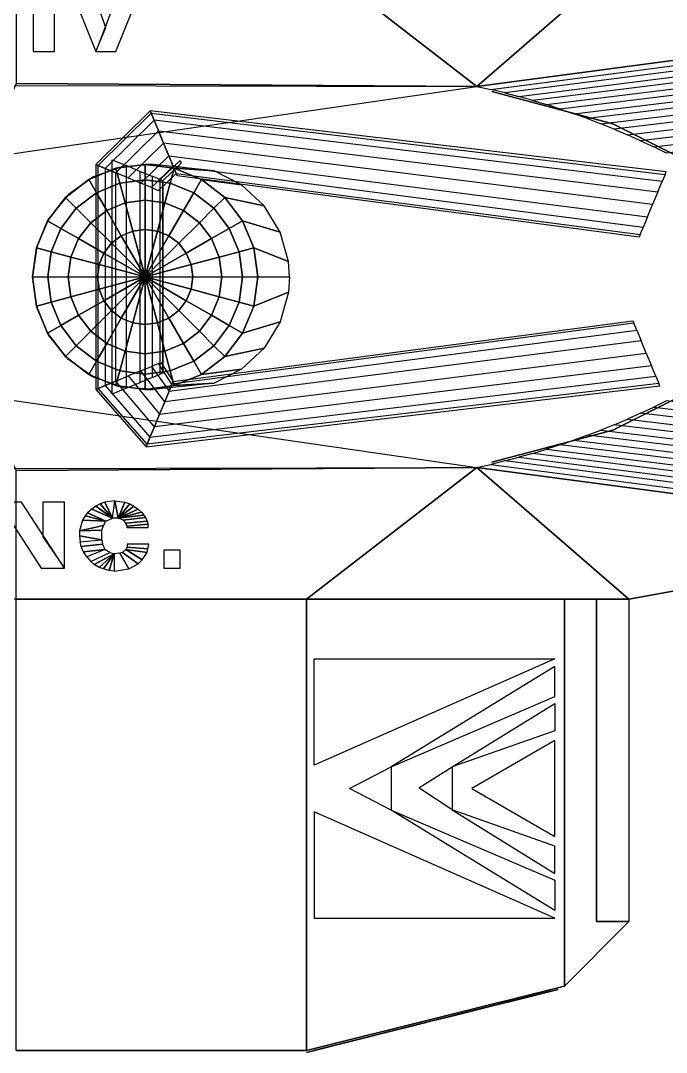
# Model space of a CAD drawing. Extents: x -11 to 118, y -54 to 30.
# Drawn here: x 37.32 to 47.33, y 1.97 to 17.98 of the extents above; entities that cross this region are included whole.
import ezdxf

# ---------------------------------------------------------------- set-up
doc = ezdxf.new("R2010")
doc.units = 0
doc.header["$MEASUREMENT"] = 0
for name, color, linetype in [('1', 1, 'CONTINUOUS'), ('5', 5, 'CONTINUOUS'), ('CAR1', 7, 'CONTINUOUS'), ('TIRES', 19, 'CONTINUOUS')]:
    doc.layers.add(name, color=color, linetype=linetype)

msp = doc.modelspace()

# ---------------------------------------------------------------- linework, layer by layer
at = {"layer": '1', "linetype": 'Continuous'}
for points in [[(38.641, 17.867, 7.706), (38.41, 18.517, 6.705), (38.077, 18.517, 6.705), (38.487, 17.496, 8.277)], [(38.795, 17.496, 8.277), (39.205, 18.517, 6.705), (38.872, 18.517, 6.705), (38.487, 17.496, 8.277)], [(37.846, 17.496, 8.277), (37.846, 18.227, 7.152), (37.513, 18.158, 7.259), (37.513, 17.496, 8.277)], [(38.523, 15.729, 6.416), (39.345, 16.54, 6.416), (39.329, 16.578, 6.625), (38.484, 15.745, 6.625)], [(39.329, 16.578, 6.625), (38.484, 15.745, 6.625), (38.523, 15.729, 6.834), (39.345, 16.54, 6.834)], [(39.39, 16.43, 6.238), (38.632, 15.683, 6.238), (38.523, 15.729, 6.416), (39.345, 16.54, 6.416)], [(38.523, 15.729, 6.834), (39.345, 16.54, 6.834), (39.39, 16.43, 7.012), (38.632, 15.683, 7.012)], [(39.345, 16.54, 6.416), (47.311, 15.591, 6.416), (47.327, 15.63, 6.625), (39.329, 16.578, 6.625)], [(47.327, 15.63, 6.625), (39.329, 16.578, 6.625), (39.345, 16.54, 6.834), (47.311, 15.591, 6.834)], [(47.266, 15.482, 6.238), (39.39, 16.43, 6.238), (39.345, 16.54, 6.416), (47.311, 15.591, 6.416)], [(39.345, 16.54, 6.834), (47.311, 15.591, 6.834), (47.266, 15.482, 7.012), (39.39, 16.43, 7.012)], [(38.796, 15.615, 6.12), (39.458, 16.267, 6.12), (39.39, 16.43, 6.238), (38.632, 15.683, 6.238)], [(39.39, 16.43, 7.012), (38.632, 15.683, 7.012), (38.796, 15.615, 7.13), (39.458, 16.267, 7.13)], [(39.458, 16.267, 6.12), (47.198, 15.318, 6.12), (47.266, 15.482, 6.238), (39.39, 16.43, 6.238)], [(47.266, 15.482, 7.012), (39.39, 16.43, 7.012), (39.458, 16.267, 7.13), (47.198, 15.318, 7.13)], [(39.538, 16.073, 6.078), (38.99, 15.535, 6.078), (38.796, 15.615, 6.12), (39.458, 16.267, 6.12)], [(38.796, 15.615, 7.13), (39.458, 16.267, 7.13), (39.538, 16.073, 7.172), (38.99, 15.535, 7.172)], [(47.118, 15.124, 6.078), (39.538, 16.073, 6.078), (39.458, 16.267, 6.12), (47.198, 15.318, 6.12)], [(39.458, 16.267, 7.13), (47.198, 15.318, 7.13), (47.118, 15.124, 7.172), (39.538, 16.073, 7.172)], [(39.183, 15.455, 6.12), (39.618, 15.88, 6.12), (39.538, 16.073, 6.078), (38.99, 15.535, 6.078)], [(39.538, 16.073, 7.172), (38.99, 15.535, 7.172), (39.183, 15.455, 7.13), (39.618, 15.88, 7.13)], [(39.618, 15.88, 6.12), (47.038, 14.931, 6.12), (47.118, 15.124, 6.078), (39.538, 16.073, 6.078)], [(47.118, 15.124, 7.172), (39.538, 16.073, 7.172), (39.618, 15.88, 7.13), (47.038, 14.931, 7.13)], [(39.686, 15.716, 6.238), (39.347, 15.387, 6.238), (39.183, 15.455, 6.12), (39.618, 15.88, 6.12)], [(39.183, 15.455, 7.13), (39.618, 15.88, 7.13), (39.686, 15.716, 7.012), (39.347, 15.387, 7.012)], [(46.97, 14.767, 6.238), (39.686, 15.716, 6.238), (39.618, 15.88, 6.12), (47.038, 14.931, 6.12)], [(39.618, 15.88, 7.13), (47.038, 14.931, 7.13), (46.97, 14.767, 7.012), (39.686, 15.716, 7.012)], [(38.798, 15.686, 8.449), (38.901, 15.71, 9.359), (38.451, 15.552, 9.359), (38.377, 15.512, 8.449)], [(38.798, 15.686, 10.27), (38.901, 15.71, 9.359), (38.451, 15.552, 9.359), (38.377, 15.512, 10.27)], [(38.86, 15.456, 8.093), (38.798, 15.686, 8.449), (38.377, 15.512, 8.449), (38.496, 15.306, 8.093)], [(38.86, 15.456, 10.626), (38.798, 15.686, 10.27), (38.377, 15.512, 10.27), (38.496, 15.306, 10.626)], [(38.523, 12.271, 6.416), (38.523, 15.729, 6.416), (38.484, 15.745, 6.625), (38.484, 12.255, 6.625)], [(38.484, 15.745, 6.625), (38.484, 12.255, 6.625), (38.523, 12.271, 6.834), (38.523, 15.729, 6.834)], [(38.632, 15.683, 6.238), (38.632, 12.317, 6.238), (38.523, 12.271, 6.416), (38.523, 15.729, 6.416)], [(38.523, 12.271, 6.834), (38.523, 15.729, 6.834), (38.632, 15.683, 7.012), (38.632, 12.317, 7.012)], [(38.957, 15.727, 6.775), (38.957, 12.273, 6.775), (38.74, 12.183, 6.822), (38.74, 15.817, 6.822)], [(38.74, 12.183, 7.959), (38.74, 15.817, 7.959), (38.957, 15.727, 8.006), (38.957, 12.273, 8.006)], [(39.25, 15.746, 8.449), (39.377, 15.746, 9.359), (38.901, 15.71, 9.359), (38.798, 15.686, 8.449)], [(39.25, 15.508, 8.093), (39.25, 15.746, 8.449), (38.798, 15.686, 8.449), (38.86, 15.456, 8.093)], [(39.25, 15.508, 10.626), (39.25, 15.746, 10.27), (38.798, 15.686, 10.27), (38.86, 15.456, 10.626)], [(39.25, 15.746, 10.27), (39.377, 15.746, 9.359), (38.901, 15.71, 9.359), (38.798, 15.686, 10.27)], [(39.175, 12.363, 6.822), (39.175, 15.637, 6.822), (38.957, 15.727, 6.775), (38.957, 12.273, 6.775)], [(38.957, 15.727, 8.006), (38.957, 12.273, 8.006), (39.175, 12.363, 7.959), (39.175, 15.637, 7.959)], [(39.702, 15.686, 8.449), (40.322, 15.647, 9.359), (39.377, 15.746, 9.359), (39.25, 15.746, 8.449)], [(39.64, 15.456, 8.093), (39.702, 15.686, 8.449), (39.25, 15.746, 8.449), (39.25, 15.508, 8.093)], [(39.64, 15.456, 10.626), (39.702, 15.686, 10.27), (39.25, 15.746, 10.27), (39.25, 15.508, 10.626)], [(39.456, 15.342, 6.416), (39.732, 15.606, 6.416), (39.686, 15.716, 6.238), (39.347, 15.387, 6.238)], [(39.686, 15.716, 7.012), (39.347, 15.387, 7.012), (39.456, 15.342, 6.834), (39.732, 15.606, 6.834)], [(39.81, 15.764, 7.391), (39.525, 15.492, 7.391), (39.482, 15.51, 7.155), (39.792, 15.807, 7.155)], [(39.482, 15.51, 7.626), (39.792, 15.807, 7.626), (39.81, 15.764, 7.391), (39.525, 15.492, 7.391)], [(40.004, 15.306, 8.093), (40.123, 15.512, 8.449), (39.702, 15.686, 8.449), (39.64, 15.456, 8.093)], [(40.004, 15.306, 10.626), (40.123, 15.512, 10.27), (39.702, 15.686, 10.27), (39.64, 15.456, 10.626)], [(39.732, 15.606, 6.416), (46.924, 14.658, 6.416), (46.97, 14.767, 6.238), (39.686, 15.716, 6.238)], [(46.97, 14.767, 7.012), (39.686, 15.716, 7.012), (39.732, 15.606, 6.834), (46.924, 14.658, 6.834)], [(40.123, 15.512, 8.449), (40.745, 15.429, 9.359), (40.322, 15.647, 9.359), (39.702, 15.686, 8.449)], [(38.377, 15.512, 8.449), (38.451, 15.552, 9.359), (38.061, 15.278, 9.359), (38.016, 15.234, 8.449)], [(38.377, 15.512, 10.27), (38.451, 15.552, 9.359), (38.061, 15.278, 9.359), (38.016, 15.234, 10.27)], [(38.796, 12.385, 6.12), (38.796, 15.615, 6.12), (38.632, 15.683, 6.238), (38.632, 12.317, 6.238)], [(38.632, 15.683, 7.012), (38.632, 12.317, 7.012), (38.796, 12.385, 7.13), (38.796, 15.615, 7.13)], [(39.359, 15.561, 6.956), (39.359, 12.439, 6.956), (39.175, 12.363, 6.822), (39.175, 15.637, 6.822)], [(39.175, 12.363, 7.959), (39.175, 15.637, 7.959), (39.359, 15.561, 7.826), (39.359, 12.439, 7.826)], [(39.482, 12.49, 7.155), (39.482, 15.51, 7.155), (39.359, 15.561, 6.956), (39.359, 12.439, 6.956)], [(39.359, 15.561, 7.826), (39.359, 12.439, 7.826), (39.482, 12.49, 7.626), (39.482, 15.51, 7.626)], [(46.908, 14.619, 6.625), (39.748, 15.568, 6.625), (39.732, 15.606, 6.416), (46.924, 14.658, 6.416)], [(39.732, 15.606, 6.834), (46.924, 14.658, 6.834), (46.908, 14.619, 6.625), (39.748, 15.568, 6.625)], [(38.496, 15.306, 8.093), (38.377, 15.512, 8.449), (38.016, 15.234, 8.449), (38.184, 15.066, 8.093)], [(38.496, 15.306, 10.626), (38.377, 15.512, 10.27), (38.016, 15.234, 10.27), (38.184, 15.066, 10.626)], [(38.942, 15.149, 7.791), (38.86, 15.456, 8.093), (38.496, 15.306, 8.093), (38.655, 15.031, 7.791)], [(38.942, 15.149, 10.928), (38.86, 15.456, 10.626), (38.496, 15.306, 10.626), (38.655, 15.031, 10.928)], [(39.25, 15.19, 7.791), (39.25, 15.508, 8.093), (38.86, 15.456, 8.093), (38.942, 15.149, 7.791)], [(39.25, 15.19, 10.928), (39.25, 15.508, 10.626), (38.86, 15.456, 10.626), (38.942, 15.149, 10.928)], [(39.558, 15.149, 7.791), (39.64, 15.456, 8.093), (39.25, 15.508, 8.093), (39.25, 15.19, 7.791)], [(39.558, 15.149, 10.928), (39.64, 15.456, 10.626), (39.25, 15.508, 10.626), (39.25, 15.19, 10.928)], [(39.525, 15.492, 7.391), (39.525, 12.508, 7.391), (39.482, 12.49, 7.155), (39.482, 15.51, 7.155)], [(39.482, 12.49, 7.626), (39.482, 15.51, 7.626), (39.525, 15.492, 7.391), (39.525, 12.508, 7.391)], [(39.526, 12.52, 7.155), (39.526, 12.52, 3), (39.526, 15.484, 3), (39.526, 15.484, 7.155)], [(39.845, 15.031, 7.791), (40.004, 15.306, 8.093), (39.64, 15.456, 8.093), (39.558, 15.149, 7.791)], [(39.845, 15.031, 10.928), (40.004, 15.306, 10.626), (39.64, 15.456, 10.626), (39.558, 15.149, 10.928)], [(40.316, 15.066, 8.093), (40.484, 15.234, 8.449), (40.123, 15.512, 8.449), (40.004, 15.306, 8.093)], [(40.316, 15.066, 10.626), (40.484, 15.234, 10.27), (40.123, 15.512, 10.27), (40.004, 15.306, 10.626)], [(40.484, 15.234, 8.449), (41.094, 15.104, 9.359), (40.745, 15.429, 9.359), (40.123, 15.512, 8.449)], [(38.016, 15.234, 8.449), (38.061, 15.278, 9.359), (37.76, 14.909, 9.359), (37.738, 14.873, 8.449)], [(38.016, 15.234, 10.27), (38.061, 15.278, 9.359), (37.76, 14.909, 9.359), (37.738, 14.873, 10.27)], [(38.184, 15.066, 8.093), (38.016, 15.234, 8.449), (37.738, 14.873, 8.449), (37.944, 14.754, 8.093)], [(38.184, 15.066, 10.626), (38.016, 15.234, 10.27), (37.738, 14.873, 10.27), (37.944, 14.754, 10.626)], [(38.655, 15.031, 7.791), (38.496, 15.306, 8.093), (38.184, 15.066, 8.093), (38.409, 14.841, 7.791)], [(38.655, 15.031, 10.928), (38.496, 15.306, 10.626), (38.184, 15.066, 10.626), (38.409, 14.841, 10.928)], [(40.091, 14.841, 7.791), (40.316, 15.066, 8.093), (40.004, 15.306, 8.093), (39.845, 15.031, 7.791)], [(40.091, 14.841, 10.928), (40.316, 15.066, 10.626), (40.004, 15.306, 10.626), (39.845, 15.031, 10.928)], [(40.556, 14.754, 8.093), (40.762, 14.873, 8.449), (40.484, 15.234, 8.449), (40.316, 15.066, 8.093)], [(40.556, 14.754, 10.626), (40.762, 14.873, 10.27), (40.484, 15.234, 10.27), (40.316, 15.066, 10.626)], [(40.762, 14.873, 8.449), (41.342, 14.697, 9.359), (41.094, 15.104, 9.359), (40.484, 15.234, 8.449)], [(38.409, 14.841, 7.791), (38.184, 15.066, 8.093), (37.944, 14.754, 8.093), (38.219, 14.595, 7.791)], [(38.409, 14.841, 10.928), (38.184, 15.066, 10.626), (37.944, 14.754, 10.626), (38.219, 14.595, 10.928)], [(39.059, 14.712, 7.534), (38.942, 15.149, 7.791), (38.655, 15.031, 7.791), (38.881, 14.639, 7.534)], [(39.059, 14.712, 11.185), (38.942, 15.149, 10.928), (38.655, 15.031, 10.928), (38.881, 14.639, 11.185)], [(39.25, 14.738, 7.534), (39.25, 15.19, 7.791), (38.942, 15.149, 7.791), (39.059, 14.712, 7.534)], [(39.25, 14.738, 11.185), (39.25, 15.19, 10.928), (38.942, 15.149, 10.928), (39.059, 14.712, 11.185)], [(39.441, 14.712, 7.534), (39.558, 15.149, 7.791), (39.25, 15.19, 7.791), (39.25, 14.738, 7.534)], [(39.441, 14.712, 11.185), (39.558, 15.149, 10.928), (39.25, 15.19, 10.928), (39.25, 14.738, 11.185)], [(39.619, 14.639, 7.534), (39.845, 15.031, 7.791), (39.558, 15.149, 7.791), (39.441, 14.712, 7.534)], [(39.619, 14.639, 11.185), (39.845, 15.031, 10.928), (39.558, 15.149, 10.928), (39.441, 14.712, 11.185)], [(40.281, 14.595, 7.791), (40.556, 14.754, 8.093), (40.316, 15.066, 8.093), (40.091, 14.841, 7.791)], [(40.281, 14.595, 10.928), (40.556, 14.754, 10.626), (40.316, 15.066, 10.626), (40.091, 14.841, 10.928)], [(37.738, 14.873, 8.449), (37.76, 14.909, 9.359), (37.57, 14.472, 9.359), (37.564, 14.452, 8.449)], [(37.738, 14.873, 10.27), (37.76, 14.909, 9.359), (37.57, 14.472, 9.359), (37.564, 14.452, 10.27)], [(38.881, 14.639, 7.534), (38.655, 15.031, 7.791), (38.409, 14.841, 7.791), (38.728, 14.522, 7.534)], [(38.881, 14.639, 11.185), (38.655, 15.031, 10.928), (38.409, 14.841, 10.928), (38.728, 14.522, 11.185)], [(39.772, 14.522, 7.534), (40.091, 14.841, 7.791), (39.845, 15.031, 7.791), (39.619, 14.639, 7.534)], [(39.772, 14.522, 11.185), (40.091, 14.841, 10.928), (39.845, 15.031, 10.928), (39.619, 14.639, 11.185)], [(37.944, 14.754, 8.093), (37.738, 14.873, 8.449), (37.564, 14.452, 8.449), (37.794, 14.39, 8.093)], [(37.944, 14.754, 10.626), (37.738, 14.873, 10.27), (37.564, 14.452, 10.27), (37.794, 14.39, 10.626)], [(38.219, 14.595, 7.791), (37.944, 14.754, 8.093), (37.794, 14.39, 8.093), (38.101, 14.308, 7.791)], [(38.219, 14.595, 10.928), (37.944, 14.754, 10.626), (37.794, 14.39, 10.626), (38.101, 14.308, 10.928)], [(38.728, 14.522, 7.534), (38.409, 14.841, 7.791), (38.219, 14.595, 7.791), (38.611, 14.369, 7.534)], [(38.728, 14.522, 11.185), (38.409, 14.841, 10.928), (38.219, 14.595, 10.928), (38.611, 14.369, 11.185)], [(39.25, 14, 7.391), (39.25, 14.738, 7.534), (39.059, 14.712, 7.534)], [(39.25, 14, 11.328), (39.25, 14.738, 11.185), (39.059, 14.712, 11.185)], [(39.25, 14, 7.391), (39.441, 14.712, 7.534), (39.25, 14.738, 7.534)], [(39.25, 14, 11.328), (39.441, 14.712, 11.185), (39.25, 14.738, 11.185)], [(39.889, 14.369, 7.534), (40.281, 14.595, 7.791), (40.091, 14.841, 7.791), (39.772, 14.522, 7.534)], [(39.889, 14.369, 11.185), (40.281, 14.595, 10.928), (40.091, 14.841, 10.928), (39.772, 14.522, 11.185)], [(40.399, 14.308, 7.791), (40.706, 14.39, 8.093), (40.556, 14.754, 8.093), (40.281, 14.595, 7.791)], [(40.399, 14.308, 10.928), (40.706, 14.39, 10.626), (40.556, 14.754, 10.626), (40.281, 14.595, 10.928)], [(40.706, 14.39, 8.093), (40.936, 14.452, 8.449), (40.762, 14.873, 8.449), (40.556, 14.754, 8.093)], [(40.706, 14.39, 10.626), (40.936, 14.452, 10.27), (40.762, 14.873, 10.27), (40.556, 14.754, 10.626)], [(40.936, 14.452, 8.449), (41.471, 14.238, 9.359), (41.342, 14.697, 9.359), (40.762, 14.873, 8.449)], [(38.611, 14.369, 7.534), (38.219, 14.595, 7.791), (38.101, 14.308, 7.791), (38.538, 14.191, 7.534)], [(38.611, 14.369, 11.185), (38.219, 14.595, 10.928), (38.101, 14.308, 10.928), (38.538, 14.191, 11.185)], [(39.25, 14, 7.391), (38.881, 14.639, 7.534), (38.728, 14.522, 7.534)], [(39.25, 14, 11.328), (38.881, 14.639, 11.185), (38.728, 14.522, 11.185)], [(39.25, 14, 7.391), (39.059, 14.712, 7.534), (38.881, 14.639, 7.534)], [(39.25, 14, 11.328), (39.059, 14.712, 11.185), (38.881, 14.639, 11.185)], [(39.25, 14, 7.391), (39.619, 14.639, 7.534), (39.441, 14.712, 7.534)], [(39.25, 14, 11.328), (39.619, 14.639, 11.185), (39.441, 14.712, 11.185)], [(39.25, 14, 7.391), (39.772, 14.522, 7.534), (39.619, 14.639, 7.534)], [(39.25, 14, 11.328), (39.772, 14.522, 11.185), (39.619, 14.639, 11.185)], [(39.962, 14.191, 7.534), (40.399, 14.308, 7.791), (40.281, 14.595, 7.791), (39.889, 14.369, 7.534)], [(39.962, 14.191, 11.185), (40.399, 14.308, 10.928), (40.281, 14.595, 10.928), (39.889, 14.369, 11.185)], [(37.564, 14.452, 8.449), (37.57, 14.472, 9.359), (37.504, 14, 9.359), (37.504, 14, 8.449)], [(37.564, 14.452, 10.27), (37.57, 14.472, 9.359), (37.504, 14, 9.359), (37.504, 14, 10.27)], [(37.794, 14.39, 8.093), (37.564, 14.452, 8.449), (37.504, 14, 8.449), (37.742, 14, 8.093)], [(37.794, 14.39, 10.626), (37.564, 14.452, 10.27), (37.504, 14, 10.27), (37.742, 14, 10.626)], [(39.25, 14, 7.391), (38.728, 14.522, 7.534), (38.611, 14.369, 7.534)], [(39.25, 14, 11.328), (38.728, 14.522, 11.185), (38.611, 14.369, 11.185)], [(39.25, 14, 7.391), (39.889, 14.369, 7.534), (39.772, 14.522, 7.534)], [(39.25, 14, 11.328), (39.889, 14.369, 11.185), (39.772, 14.522, 11.185)], [(40.758, 14, 8.093), (40.996, 14, 8.449), (40.936, 14.452, 8.449), (40.706, 14.39, 8.093)], [(40.758, 14, 10.626), (40.996, 14, 10.27), (40.936, 14.452, 10.27), (40.706, 14.39, 10.626)], [(40.996, 14, 8.449), (41.488, 14, 9.359), (41.471, 14.238, 9.359), (40.936, 14.452, 8.449)], [(38.101, 14.308, 7.791), (37.794, 14.39, 8.093), (37.742, 14, 8.093), (38.06, 14, 7.791)], [(38.101, 14.308, 10.928), (37.794, 14.39, 10.626), (37.742, 14, 10.626), (38.06, 14, 10.928)], [(38.538, 14.191, 7.534), (38.101, 14.308, 7.791), (38.06, 14, 7.791), (38.512, 14, 7.534)], [(38.538, 14.191, 11.185), (38.101, 14.308, 10.928), (38.06, 14, 10.928), (38.512, 14, 11.185)], [(39.25, 14, 7.391), (38.611, 14.369, 7.534), (38.538, 14.191, 7.534)], [(39.25, 14, 11.328), (38.611, 14.369, 11.185), (38.538, 14.191, 11.185)], [(39.25, 14, 7.391), (39.962, 14.191, 7.534), (39.889, 14.369, 7.534)], [(39.25, 14, 11.328), (39.962, 14.191, 11.185), (39.889, 14.369, 11.185)], [(39.988, 14, 7.534), (40.44, 14, 7.791), (40.399, 14.308, 7.791), (39.962, 14.191, 7.534)], [(39.988, 14, 11.185), (40.44, 14, 10.928), (40.399, 14.308, 10.928), (39.962, 14.191, 11.185)], [(40.44, 14, 7.791), (40.758, 14, 8.093), (40.706, 14.39, 8.093), (40.399, 14.308, 7.791)], [(40.44, 14, 10.928), (40.758, 14, 10.626), (40.706, 14.39, 10.626), (40.399, 14.308, 10.928)], [(39.25, 14, 7.391), (38.538, 14.191, 7.534), (38.512, 14, 7.534)], [(39.25, 14, 11.328), (38.538, 14.191, 11.185), (38.512, 14, 11.185)], [(39.25, 14, 7.391), (39.988, 14, 7.534), (39.962, 14.191, 7.534)], [(39.25, 14, 11.328), (39.988, 14, 11.185), (39.962, 14.191, 11.185)], [(37.794, 13.61, 8.093), (37.564, 13.548, 8.449), (37.504, 14, 8.449), (37.742, 14, 8.093)], [(37.564, 13.548, 8.449), (37.57, 13.528, 9.359), (37.504, 14, 9.359), (37.504, 14, 8.449)], [(37.564, 13.548, 10.27), (37.57, 13.528, 9.359), (37.504, 14, 9.359), (37.504, 14, 10.27)], [(37.794, 13.61, 10.626), (37.564, 13.548, 10.27), (37.504, 14, 10.27), (37.742, 14, 10.626)], [(38.101, 13.692, 7.791), (37.794, 13.61, 8.093), (37.742, 14, 8.093), (38.06, 14, 7.791)], [(38.101, 13.692, 10.928), (37.794, 13.61, 10.626), (37.742, 14, 10.626), (38.06, 14, 10.928)], [(38.538, 13.809, 7.534), (38.101, 13.692, 7.791), (38.06, 14, 7.791), (38.512, 14, 7.534)], [(38.538, 13.809, 11.185), (38.101, 13.692, 10.928), (38.06, 14, 10.928), (38.512, 14, 11.185)], [(39.25, 14, 7.391), (38.538, 13.809, 7.534), (38.512, 14, 7.534)], [(39.25, 14, 11.328), (38.538, 13.809, 11.185), (38.512, 14, 11.185)], [(39.25, 14, 7.391), (38.611, 13.631, 7.534), (38.538, 13.809, 7.534)], [(39.25, 14, 11.328), (38.611, 13.631, 11.185), (38.538, 13.809, 11.185)], [(39.25, 14, 7.391), (38.728, 13.478, 7.534), (38.611, 13.631, 7.534)], [(39.25, 14, 11.328), (38.728, 13.478, 11.185), (38.611, 13.631, 11.185)], [(39.25, 14, 7.391), (38.881, 13.361, 7.534), (38.728, 13.478, 7.534)], [(39.25, 14, 11.328), (38.881, 13.361, 11.185), (38.728, 13.478, 11.185)], [(39.25, 14, 7.391), (39.059, 13.288, 7.534), (38.881, 13.361, 7.534)], [(39.25, 14, 11.328), (39.059, 13.288, 11.185), (38.881, 13.361, 11.185)], [(39.25, 14, 7.391), (39.25, 13.262, 7.534), (39.059, 13.288, 7.534)], [(39.25, 14, 11.328), (39.25, 13.262, 11.185), (39.059, 13.288, 11.185)], [(39.25, 14, 7.391), (39.988, 14, 7.534), (39.962, 13.809, 7.534)], [(39.25, 14, 7.391), (39.962, 13.809, 7.534), (39.889, 13.631, 7.534)], [(39.25, 14, 7.391), (39.889, 13.631, 7.534), (39.772, 13.478, 7.534)], [(39.25, 14, 7.391), (39.772, 13.478, 7.534), (39.619, 13.361, 7.534)], [(39.25, 14, 7.391), (39.619, 13.361, 7.534), (39.441, 13.288, 7.534)], [(39.25, 14, 7.391), (39.441, 13.288, 7.534), (39.25, 13.262, 7.534)], [(39.25, 14, 11.328), (39.441, 13.288, 11.185), (39.25, 13.262, 11.185)], [(39.25, 14, 11.328), (39.619, 13.361, 11.185), (39.441, 13.288, 11.185)], [(39.25, 14, 11.328), (39.772, 13.478, 11.185), (39.619, 13.361, 11.185)], [(39.25, 14, 11.328), (39.889, 13.631, 11.185), (39.772, 13.478, 11.185)], [(39.25, 14, 11.328), (39.962, 13.809, 11.185), (39.889, 13.631, 11.185)], [(39.25, 14, 11.328), (39.988, 14, 11.185), (39.962, 13.809, 11.185)], [(39.988, 14, 7.534), (40.44, 14, 7.791), (40.399, 13.692, 7.791), (39.962, 13.809, 7.534)], [(39.988, 14, 11.185), (40.44, 14, 10.928), (40.399, 13.692, 10.928), (39.962, 13.809, 11.185)], [(40.44, 14, 7.791), (40.758, 14, 8.093), (40.706, 13.61, 8.093), (40.399, 13.692, 7.791)], [(40.44, 14, 10.928), (40.758, 14, 10.626), (40.706, 13.61, 10.626), (40.399, 13.692, 10.928)], [(40.758, 14, 8.093), (40.996, 14, 8.449), (40.936, 13.548, 8.449), (40.706, 13.61, 8.093)], [(40.758, 14, 10.626), (40.996, 14, 10.27), (40.936, 13.548, 10.27), (40.706, 13.61, 10.626)], [(40.996, 14, 8.449), (41.488, 14, 9.359), (41.471, 13.762, 9.359), (40.936, 13.548, 8.449)], [(38.611, 13.631, 7.534), (38.219, 13.405, 7.791), (38.101, 13.692, 7.791), (38.538, 13.809, 7.534)], [(38.611, 13.631, 11.185), (38.219, 13.405, 10.928), (38.101, 13.692, 10.928), (38.538, 13.809, 11.185)], [(39.962, 13.809, 7.534), (40.399, 13.692, 7.791), (40.281, 13.405, 7.791), (39.889, 13.631, 7.534)], [(39.962, 13.809, 11.185), (40.399, 13.692, 10.928), (40.281, 13.405, 10.928), (39.889, 13.631, 11.185)], [(37.944, 13.246, 8.093), (37.738, 13.127, 8.449), (37.564, 13.548, 8.449), (37.794, 13.61, 8.093)], [(37.944, 13.246, 10.626), (37.738, 13.127, 10.27), (37.564, 13.548, 10.27), (37.794, 13.61, 10.626)], [(38.219, 13.405, 7.791), (37.944, 13.246, 8.093), (37.794, 13.61, 8.093), (38.101, 13.692, 7.791)], [(38.219, 13.405, 10.928), (37.944, 13.246, 10.626), (37.794, 13.61, 10.626), (38.101, 13.692, 10.928)], [(38.728, 13.478, 7.534), (38.409, 13.159, 7.791), (38.219, 13.405, 7.791), (38.611, 13.631, 7.534)], [(38.728, 13.478, 11.185), (38.409, 13.159, 10.928), (38.219, 13.405, 10.928), (38.611, 13.631, 11.185)], [(39.889, 13.631, 7.534), (40.281, 13.405, 7.791), (40.091, 13.159, 7.791), (39.772, 13.478, 7.534)], [(39.889, 13.631, 11.185), (40.281, 13.405, 10.928), (40.091, 13.159, 10.928), (39.772, 13.478, 11.185)], [(40.399, 13.692, 7.791), (40.706, 13.61, 8.093), (40.556, 13.246, 8.093), (40.281, 13.405, 7.791)], [(40.399, 13.692, 10.928), (40.706, 13.61, 10.626), (40.556, 13.246, 10.626), (40.281, 13.405, 10.928)], [(40.706, 13.61, 8.093), (40.936, 13.548, 8.449), (40.762, 13.127, 8.449), (40.556, 13.246, 8.093)], [(40.706, 13.61, 10.626), (40.936, 13.548, 10.27), (40.762, 13.127, 10.27), (40.556, 13.246, 10.626)], [(40.936, 13.548, 8.449), (41.471, 13.762, 9.359), (41.342, 13.303, 9.359), (40.762, 13.127, 8.449)], [(37.738, 13.127, 8.449), (37.76, 13.091, 9.359), (37.57, 13.528, 9.359), (37.564, 13.548, 8.449)], [(37.738, 13.127, 10.27), (37.76, 13.091, 9.359), (37.57, 13.528, 9.359), (37.564, 13.548, 10.27)], [(38.881, 13.361, 7.534), (38.655, 12.969, 7.791), (38.409, 13.159, 7.791), (38.728, 13.478, 7.534)], [(38.881, 13.361, 11.185), (38.655, 12.969, 10.928), (38.409, 13.159, 10.928), (38.728, 13.478, 11.185)], [(39.772, 13.478, 7.534), (40.091, 13.159, 7.791), (39.845, 12.969, 7.791), (39.619, 13.361, 7.534)], [(39.772, 13.478, 11.185), (40.091, 13.159, 10.928), (39.845, 12.969, 10.928), (39.619, 13.361, 11.185)], [(38.409, 13.159, 7.791), (38.184, 12.934, 8.093), (37.944, 13.246, 8.093), (38.219, 13.405, 7.791)], [(38.409, 13.159, 10.928), (38.184, 12.934, 10.626), (37.944, 13.246, 10.626), (38.219, 13.405, 10.928)], [(39.059, 13.288, 7.534), (38.942, 12.851, 7.791), (38.655, 12.969, 7.791), (38.881, 13.361, 7.534)], [(39.059, 13.288, 11.185), (38.942, 12.851, 10.928), (38.655, 12.969, 10.928), (38.881, 13.361, 11.185)], [(39.25, 13.262, 7.534), (39.25, 12.81, 7.791), (38.942, 12.851, 7.791), (39.059, 13.288, 7.534)], [(39.25, 13.262, 11.185), (39.25, 12.81, 10.928), (38.942, 12.851, 10.928), (39.059, 13.288, 11.185)], [(39.441, 13.288, 7.534), (39.558, 12.851, 7.791), (39.25, 12.81, 7.791), (39.25, 13.262, 7.534)], [(39.441, 13.288, 11.185), (39.558, 12.851, 10.928), (39.25, 12.81, 10.928), (39.25, 13.262, 11.185)], [(39.619, 13.361, 7.534), (39.845, 12.969, 7.791), (39.558, 12.851, 7.791), (39.441, 13.288, 7.534)], [(39.619, 13.361, 11.185), (39.845, 12.969, 10.928), (39.558, 12.851, 10.928), (39.441, 13.288, 11.185)], [(39.683, 12.376, 6.625), (46.81, 13.321, 6.625), (46.826, 13.283, 6.416), (39.667, 12.337, 6.416)], [(46.826, 13.283, 6.834), (39.667, 12.337, 6.834), (39.683, 12.376, 6.625), (46.81, 13.321, 6.625)], [(40.281, 13.405, 7.791), (40.556, 13.246, 8.093), (40.316, 12.934, 8.093), (40.091, 13.159, 7.791)], [(40.281, 13.405, 10.928), (40.556, 13.246, 10.626), (40.316, 12.934, 10.626), (40.091, 13.159, 10.928)], [(40.762, 13.127, 8.449), (41.342, 13.303, 9.359), (41.094, 12.896, 9.359), (40.484, 12.766, 8.449)], [(38.184, 12.934, 8.093), (38.016, 12.766, 8.449), (37.738, 13.127, 8.449), (37.944, 13.246, 8.093)], [(38.184, 12.934, 10.626), (38.016, 12.766, 10.27), (37.738, 13.127, 10.27), (37.944, 13.246, 10.626)], [(38.016, 12.766, 8.449), (38.061, 12.722, 9.359), (37.76, 13.091, 9.359), (37.738, 13.127, 8.449)], [(38.016, 12.766, 10.27), (38.061, 12.722, 9.359), (37.76, 13.091, 9.359), (37.738, 13.127, 10.27)], [(38.655, 12.969, 7.791), (38.496, 12.694, 8.093), (38.184, 12.934, 8.093), (38.409, 13.159, 7.791)], [(38.655, 12.969, 10.928), (38.496, 12.694, 10.626), (38.184, 12.934, 10.626), (38.409, 13.159, 10.928)], [(39.622, 12.228, 6.238), (46.872, 13.173, 6.238), (46.939, 13.009, 6.12), (39.554, 12.064, 6.12)], [(46.939, 13.009, 7.13), (39.554, 12.064, 7.13), (39.622, 12.228, 7.012), (46.872, 13.173, 7.012)], [(46.826, 13.283, 6.416), (39.667, 12.337, 6.416), (39.622, 12.228, 6.238), (46.872, 13.173, 6.238)], [(39.622, 12.228, 7.012), (46.872, 13.173, 7.012), (46.826, 13.283, 6.834), (39.667, 12.337, 6.834)], [(40.091, 13.159, 7.791), (40.316, 12.934, 8.093), (40.004, 12.694, 8.093), (39.845, 12.969, 7.791)], [(40.091, 13.159, 10.928), (40.316, 12.934, 10.626), (40.004, 12.694, 10.626), (39.845, 12.969, 10.928)], [(40.556, 13.246, 8.093), (40.762, 13.127, 8.449), (40.484, 12.766, 8.449), (40.316, 12.934, 8.093)], [(40.556, 13.246, 10.626), (40.762, 13.127, 10.27), (40.484, 12.766, 10.27), (40.316, 12.934, 10.626)], [(38.942, 12.851, 7.791), (38.86, 12.544, 8.093), (38.496, 12.694, 8.093), (38.655, 12.969, 7.791)], [(38.942, 12.851, 10.928), (38.86, 12.544, 10.626), (38.496, 12.694, 10.626), (38.655, 12.969, 10.928)], [(46.939, 13.009, 6.12), (39.554, 12.064, 6.12), (39.474, 11.87, 6.078), (47.02, 12.816, 6.078)], [(39.474, 11.87, 7.172), (47.02, 12.816, 7.172), (46.939, 13.009, 7.13), (39.554, 12.064, 7.13)], [(39.845, 12.969, 7.791), (40.004, 12.694, 8.093), (39.64, 12.544, 8.093), (39.558, 12.851, 7.791)], [(39.845, 12.969, 10.928), (40.004, 12.694, 10.626), (39.64, 12.544, 10.626), (39.558, 12.851, 10.928)], [(38.496, 12.694, 8.093), (38.377, 12.488, 8.449), (38.016, 12.766, 8.449), (38.184, 12.934, 8.093)], [(38.496, 12.694, 10.626), (38.377, 12.488, 10.27), (38.016, 12.766, 10.27), (38.184, 12.934, 10.626)], [(39.25, 12.81, 7.791), (39.25, 12.492, 8.093), (38.86, 12.544, 8.093), (38.942, 12.851, 7.791)], [(39.25, 12.81, 10.928), (39.25, 12.492, 10.626), (38.86, 12.544, 10.626), (38.942, 12.851, 10.928)], [(39.558, 12.851, 7.791), (39.64, 12.544, 8.093), (39.25, 12.492, 8.093), (39.25, 12.81, 7.791)], [(39.558, 12.851, 10.928), (39.64, 12.544, 10.626), (39.25, 12.492, 10.626), (39.25, 12.81, 10.928)], [(39.474, 11.87, 6.078), (47.02, 12.816, 6.078), (47.1, 12.623, 6.12), (39.394, 11.677, 6.12)], [(47.1, 12.623, 7.13), (39.394, 11.677, 7.13), (39.474, 11.87, 7.172), (47.02, 12.816, 7.172)], [(40.316, 12.934, 8.093), (40.484, 12.766, 8.449), (40.123, 12.488, 8.449), (40.004, 12.694, 8.093)], [(40.316, 12.934, 10.626), (40.484, 12.766, 10.27), (40.123, 12.488, 10.27), (40.004, 12.694, 10.626)], [(40.484, 12.766, 8.449), (41.094, 12.896, 9.359), (40.745, 12.571, 9.359), (40.123, 12.488, 8.449)], [(38.377, 12.488, 8.449), (38.451, 12.448, 9.359), (38.061, 12.722, 9.359), (38.016, 12.766, 8.449)], [(38.377, 12.488, 10.27), (38.451, 12.448, 9.359), (38.061, 12.722, 9.359), (38.016, 12.766, 10.27)], [(38.86, 12.544, 8.093), (38.798, 12.314, 8.449), (38.377, 12.488, 8.449), (38.496, 12.694, 8.093)], [(38.86, 12.544, 10.626), (38.798, 12.314, 10.27), (38.377, 12.488, 10.27), (38.496, 12.694, 10.626)], [(39.667, 12.337, 6.416), (39.456, 12.658, 6.416), (39.347, 12.613, 6.238), (39.622, 12.228, 6.238)], [(39.347, 12.613, 7.012), (39.622, 12.228, 7.012), (39.667, 12.337, 6.834), (39.456, 12.658, 6.834)], [(39.495, 12.674, 6.625), (39.683, 12.376, 6.625), (39.667, 12.337, 6.416), (39.456, 12.658, 6.416)], [(39.667, 12.337, 6.834), (39.456, 12.658, 6.834), (39.495, 12.674, 6.625), (39.683, 12.376, 6.625)], [(40.004, 12.694, 8.093), (40.123, 12.488, 8.449), (39.702, 12.314, 8.449), (39.64, 12.544, 8.093)], [(40.004, 12.694, 10.626), (40.123, 12.488, 10.27), (39.702, 12.314, 10.27), (39.64, 12.544, 10.626)], [(38.798, 12.314, 8.449), (38.901, 12.29, 9.359), (38.451, 12.448, 9.359), (38.377, 12.488, 8.449)], [(38.798, 12.314, 10.27), (38.901, 12.29, 9.359), (38.451, 12.448, 9.359), (38.377, 12.488, 10.27)], [(39.25, 12.492, 8.093), (39.25, 12.254, 8.449), (38.798, 12.314, 8.449), (38.86, 12.544, 8.093)], [(39.25, 12.492, 10.626), (39.25, 12.254, 10.27), (38.798, 12.314, 10.27), (38.86, 12.544, 10.626)], [(39.554, 12.064, 6.12), (39.183, 12.545, 6.12), (38.99, 12.465, 6.078), (39.474, 11.87, 6.078)], [(38.99, 12.465, 7.172), (39.474, 11.87, 7.172), (39.554, 12.064, 7.13), (39.183, 12.545, 7.13)], [(39.347, 12.613, 6.238), (39.622, 12.228, 6.238), (39.554, 12.064, 6.12), (39.183, 12.545, 6.12)], [(39.554, 12.064, 7.13), (39.183, 12.545, 7.13), (39.347, 12.613, 7.012), (39.622, 12.228, 7.012)], [(39.64, 12.544, 8.093), (39.702, 12.314, 8.449), (39.25, 12.254, 8.449), (39.25, 12.492, 8.093)], [(39.64, 12.544, 10.626), (39.702, 12.314, 10.27), (39.25, 12.254, 10.27), (39.25, 12.492, 10.626)], [(47.1, 12.623, 6.12), (39.394, 11.677, 6.12), (39.326, 11.513, 6.238), (47.168, 12.459, 6.238)], [(39.326, 11.513, 7.012), (47.168, 12.459, 7.012), (47.1, 12.623, 7.13), (39.394, 11.677, 7.13)], [(40.123, 12.488, 8.449), (40.745, 12.571, 9.359), (40.322, 12.353, 9.359), (39.702, 12.314, 8.449)], [(39.394, 11.677, 6.12), (38.796, 12.385, 6.12), (38.632, 12.317, 6.238), (39.326, 11.513, 6.238)], [(38.632, 12.317, 7.012), (39.326, 11.513, 7.012), (39.394, 11.677, 7.13), (38.796, 12.385, 7.13)], [(38.99, 12.465, 6.078), (39.474, 11.87, 6.078), (39.394, 11.677, 6.12), (38.796, 12.385, 6.12)], [(39.394, 11.677, 7.13), (38.796, 12.385, 7.13), (38.99, 12.465, 7.172), (39.474, 11.87, 7.172)], [(39.702, 12.314, 8.449), (40.322, 12.353, 9.359), (39.377, 12.254, 9.359), (39.25, 12.254, 8.449)], [(47.213, 12.349, 6.416), (39.281, 11.404, 6.416), (39.265, 11.365, 6.625), (47.229, 12.311, 6.625)], [(39.265, 11.365, 6.625), (47.229, 12.311, 6.625), (47.213, 12.349, 6.834), (39.281, 11.404, 6.834)], [(39.326, 11.513, 6.238), (47.168, 12.459, 6.238), (47.213, 12.349, 6.416), (39.281, 11.404, 6.416)], [(47.213, 12.349, 6.834), (39.281, 11.404, 6.834), (39.326, 11.513, 7.012), (47.168, 12.459, 7.012)], [(39.281, 11.404, 6.416), (38.523, 12.271, 6.416), (38.484, 12.255, 6.625), (39.265, 11.365, 6.625)], [(38.484, 12.255, 6.625), (39.265, 11.365, 6.625), (39.281, 11.404, 6.834), (38.523, 12.271, 6.834)], [(38.632, 12.317, 6.238), (39.326, 11.513, 6.238), (39.281, 11.404, 6.416), (38.523, 12.271, 6.416)], [(39.281, 11.404, 6.834), (38.523, 12.271, 6.834), (38.632, 12.317, 7.012), (39.326, 11.513, 7.012)], [(39.25, 12.254, 8.449), (39.377, 12.254, 9.359), (38.901, 12.29, 9.359), (38.798, 12.314, 8.449)], [(39.25, 12.254, 10.27), (39.377, 12.254, 9.359), (38.901, 12.29, 9.359), (38.798, 12.314, 10.27)], [(36.974, 10.504, 8.277), (37.641, 9.483, 6.705), (38, 9.483, 6.705), (37.333, 10.504, 8.277)], [(37.667, 10.504, 8.277), (37.667, 9.97, 7.455), (38, 9.483, 6.705), (38, 10.504, 8.277)], [(38.744, 10.26, 7.902), (38.487, 10.446, 8.188), (38.423, 10.399, 8.117), (38.744, 10.26, 7.902)], [(38.744, 10.26, 7.902), (38.551, 10.481, 8.242), (38.487, 10.446, 8.188), (38.744, 10.26, 7.902)], [(38.744, 10.26, 7.902), (38.628, 10.504, 8.277), (38.551, 10.481, 8.242), (38.744, 10.26, 7.902)], [(38.782, 10.527, 8.313), (38.628, 10.504, 8.277), (38.744, 10.26, 7.902)], [(38.782, 10.527, 8.313), (38.833, 10.26, 7.902), (38.744, 10.26, 7.902), (38.782, 10.527, 8.313)], [(38.936, 10.504, 8.277), (38.833, 10.26, 7.902), (38.782, 10.527, 8.313)], [(39.013, 10.481, 8.242), (38.833, 10.26, 7.902), (38.936, 10.504, 8.277)], [(39.077, 10.446, 8.188), (38.833, 10.26, 7.902), (39.013, 10.481, 8.242)], [(39.141, 10.399, 8.117), (38.833, 10.26, 7.902), (39.077, 10.446, 8.188)], [(38.641, 10.214, 7.831), (38.321, 10.295, 7.956), (38.282, 10.225, 7.848), (38.641, 10.214, 7.831)], [(38.641, 10.214, 7.831), (38.359, 10.341, 8.027), (38.321, 10.295, 7.956), (38.641, 10.214, 7.831)], [(38.744, 10.26, 7.902), (38.423, 10.399, 8.117), (38.359, 10.341, 8.027), (38.641, 10.214, 7.831)], [(39.192, 10.353, 8.045), (38.833, 10.26, 7.902), (39.141, 10.399, 8.117)], [(39.231, 10.306, 7.973), (38.833, 10.26, 7.902), (39.192, 10.353, 8.045)], [(39.257, 10.271, 7.92), (38.91, 10.225, 7.848), (38.833, 10.26, 7.902), (39.231, 10.306, 7.973)], [(39.282, 10.214, 7.831), (38.949, 10.179, 7.777), (38.91, 10.225, 7.848), (39.257, 10.271, 7.92)], [(38.641, 10.214, 7.831), (38.282, 10.225, 7.848), (38.231, 10.063, 7.599), (38.603, 10.144, 7.724)], [(38.603, 10.144, 7.724), (38.231, 10.063, 7.599), (38.577, 10.074, 7.616)], [(39.295, 10.167, 7.759), (38.974, 10.133, 7.706), (38.949, 10.179, 7.777), (39.282, 10.214, 7.831)], [(39.295, 10.109, 7.67), (38.974, 10.109, 7.67), (38.974, 10.133, 7.706), (39.295, 10.167, 7.759)], [(38.577, 10.074, 7.616), (38.231, 10.063, 7.599), (38.231, 9.982, 7.474), (38.577, 9.923, 7.384)], [(38.577, 9.923, 7.384), (38.231, 9.982, 7.474), (38.244, 9.889, 7.33), (38.577, 9.923, 7.384)], [(38.577, 9.923, 7.384), (38.59, 9.854, 7.276), (38.257, 9.819, 7.223), (38.244, 9.889, 7.33)], [(38.59, 9.854, 7.276), (38.628, 9.773, 7.152), (38.295, 9.738, 7.098), (38.257, 9.819, 7.223)], [(38.628, 9.773, 7.152), (38.346, 9.657, 6.973), (38.295, 9.738, 7.098)], [(38.705, 9.726, 7.08), (38.628, 9.773, 7.152), (38.346, 9.657, 6.973), (38.41, 9.587, 6.866)], [(38.898, 9.726, 7.08), (39.141, 9.552, 6.812), (39.205, 9.61, 6.902), (38.949, 9.773, 7.152)], [(38.949, 9.773, 7.152), (39.282, 9.726, 7.08), (39.295, 9.784, 7.169), (38.974, 9.807, 7.205)], [(38.949, 9.773, 7.152), (39.205, 9.61, 6.902), (39.282, 9.726, 7.08), (38.949, 9.773, 7.152)], [(38.974, 9.807, 7.205), (39.295, 9.784, 7.169), (39.308, 9.854, 7.276), (38.974, 9.854, 7.276)], [(38.769, 9.703, 7.044), (38.462, 9.541, 6.794), (38.41, 9.587, 6.866), (38.705, 9.726, 7.08)], [(38.769, 9.703, 7.044), (38.539, 9.494, 6.723), (38.462, 9.541, 6.794)], [(38.769, 9.703, 7.044), (38.603, 9.471, 6.687), (38.539, 9.494, 6.723), (38.769, 9.703, 7.044)], [(38.769, 9.703, 7.044), (38.692, 9.448, 6.652), (38.603, 9.471, 6.687)], [(38.769, 9.703, 7.044), (38.769, 9.436, 6.633), (38.692, 9.448, 6.652), (38.769, 9.703, 7.044)], [(38.769, 9.703, 7.044), (38.769, 9.436, 6.633), (39, 9.471, 6.687), (38.859, 9.715, 7.063)], [(38.859, 9.715, 7.063), (39, 9.471, 6.687), (39.141, 9.552, 6.812), (38.898, 9.726, 7.08)], [(39.539, 9.761, 7.134), (39.539, 9.483, 6.705), (39.795, 9.483, 6.705), (39.795, 9.761, 7.134)], [(41.872, 8.078, 6), (45.603, 8.078, 5.067), (41.872, 6.427, 6)], [(45.603, 7.958, 5.067), (43.065, 6.403, 5.702), (45.603, 7.491, 5.067)], [(45.602, 7.385, 5.067), (45.602, 6.961, 5.067), (44.01, 6.4, 5.466)], [(45.602, 5.321, 5.067), (45.602, 6.812, 5.067), (44.318, 6.066, 5.389)], [(43.064, 5.729, 5.702), (42.418, 6.065, 5.863), (43.064, 6.399, 5.702)], [(44.01, 6.4, 5.466), (44.01, 5.732, 5.466), (43.494, 6.075, 5.594)], [(41.872, 4.054, 6), (45.603, 4.054, 5.067), (41.872, 5.705, 6)], [(45.603, 4.174, 5.067), (43.065, 5.729, 5.702), (45.603, 4.641, 5.067)], [(45.602, 4.747, 5.067), (45.602, 5.171, 5.067), (44.01, 5.732, 5.466)], [(45.537, 2.919, 1), (44.028, 2.542, 3.616), (45.085, 2.806, 1)], [(44.052, 2.548, 4.845), (45.653, 2.948, 4.845), (44.853, 2.748, 2.923)], [(45.653, 2.948, 4.845), (44.853, 2.748, 2.923), (45.653, 2.948, 1)], [(44.982, 2.78, 1.001), (44.57, 2.677, 1.001), (44.026, 2.541, 2.642)], [(42.979, 2.279, 1.001), (44.425, 2.641, 1.001), (43.702, 2.46, 2.325)], [(43.374, 2.378, 3.617), (43.7, 2.46, 4.283), (44.024, 2.541, 3.617)], [(44.026, 2.541, 2.642), (43.378, 2.379, 2.642), (43.702, 2.46, 3.1)], [(43.351, 2.372, 4.845), (41.75, 1.972, 4.845), (42.551, 2.172, 2.923)], [(41.866, 2.001, 1), (43.375, 2.378, 3.616), (42.319, 2.114, 1)], [(42.422, 2.14, 1.001), (42.833, 2.243, 1.001), (43.378, 2.379, 2.642)], [(41.75, 1.972, 4.845), (41.75, 1.972, 1), (42.551, 2.172, 2.923)], [(38.583, 1.999, 3.716), (38.497, 1.999, 3.487), (39.128, 1.999, 3.373), (39.156, 1.999, 3.458)], [(39.128, 1.999, 3.373), (38.497, 1.999, 3.487), (38.497, 1.999, 3.229), (39.128, 1.999, 3.315)], [(39.128, 1.999, 3.315), (38.497, 1.999, 3.229), (38.526, 1.999, 3.115), (39.156, 1.999, 3.229)], [(39.128, 1.999, 2.37), (38.526, 1.999, 2.169), (38.497, 1.999, 2.341), (39.128, 1.999, 2.398)], [(39.156, 1.999, 3.229), (38.526, 1.999, 3.115), (38.583, 1.999, 2.971), (39.185, 1.999, 3.172)], [(39.128, 1.999, 2.37), (38.669, 1.999, 1.969), (38.526, 1.999, 2.169), (39.128, 1.999, 2.37)], [(38.669, 1.999, 3.859), (38.583, 1.999, 3.716), (39.156, 1.999, 3.458), (39.185, 1.999, 3.516)], [(39.185, 1.999, 3.172), (38.583, 1.999, 2.971), (38.64, 1.999, 2.857), (39.271, 1.999, 3.086)], [(39.271, 1.999, 3.086), (38.64, 1.999, 2.857), (38.727, 1.999, 2.742), (39.271, 1.999, 3.086)], [(39.271, 1.999, 3.63), (38.841, 1.999, 4.031), (38.669, 1.999, 3.859), (39.185, 1.999, 3.516)], [(39.156, 1.999, 2.312), (38.755, 1.999, 1.911), (38.669, 1.999, 1.969), (39.128, 1.999, 2.37)], [(39.271, 1.999, 3.086), (38.727, 1.999, 2.742), (38.812, 1.999, 2.685), (39.271, 1.999, 3.086)], [(39.213, 1.999, 2.255), (38.87, 1.999, 1.825), (38.755, 1.999, 1.911), (39.156, 1.999, 2.312)], [(39.271, 1.999, 3.086), (38.812, 1.999, 2.685), (38.927, 1.999, 2.599), (39.271, 1.999, 3.086)], [(38.984, 1.999, 4.117), (38.841, 1.999, 4.031), (39.271, 1.999, 3.63)], [(39.213, 1.999, 2.255), (39.185, 1.999, 1.711), (38.87, 1.999, 1.825), (39.213, 1.999, 2.255)], [(39.271, 1.999, 3.086), (38.927, 1.999, 2.599), (39.128, 1.999, 2.513), (39.357, 1.999, 3.029)], [(39.128, 1.999, 4.175), (38.984, 1.999, 4.117), (39.271, 1.999, 3.63)], [(39.3, 1.999, 4.232), (39.357, 1.999, 3.659), (39.271, 1.999, 3.63), (39.128, 1.999, 4.175)], [(39.357, 1.999, 3.029), (39.128, 1.999, 2.513), (39.385, 1.999, 2.513), (39.357, 1.999, 3.029)], [(39.471, 1.999, 2.255), (39.357, 1.999, 1.682), (39.185, 1.999, 1.711), (39.213, 1.999, 2.255)], [(39.3, 1.999, 4.232), (39.357, 1.999, 3.659), (39.471, 1.999, 3.688), (39.615, 1.999, 4.232)], [(39.357, 1.999, 3.029), (39.385, 1.999, 2.513), (39.5, 1.999, 2.542), (39.443, 1.999, 3)], [(39.471, 1.999, 2.255), (39.701, 1.999, 1.739), (39.357, 1.999, 1.682), (39.471, 1.999, 2.255)], [(39.443, 1.999, 3), (39.5, 1.999, 2.542), (39.586, 1.999, 2.57), (39.5, 1.999, 3)], [(39.615, 1.999, 4.232), (39.471, 1.999, 3.688), (39.615, 1.999, 3.659), (39.787, 1.999, 4.175)], [(39.643, 1.999, 2.341), (40.13, 1.999, 1.969), (39.987, 1.999, 1.854), (39.471, 1.999, 2.255)], [(39.471, 1.999, 2.255), (39.987, 1.999, 1.854), (39.844, 1.999, 1.768), (39.471, 1.999, 2.255)], [(39.471, 1.999, 2.255), (39.844, 1.999, 1.768), (39.701, 1.999, 1.739), (39.471, 1.999, 2.255)], [(39.5, 1.999, 3), (39.586, 1.999, 2.57), (39.815, 1.999, 2.685), (39.586, 1.999, 3.029)], [(39.586, 1.999, 3.029), (39.815, 1.999, 2.685), (39.643, 1.999, 3.057)], [(39.787, 1.999, 4.175), (39.615, 1.999, 3.659), (39.701, 1.999, 3.602), (39.93, 1.999, 4.117)], [(39.643, 1.999, 3.057), (39.815, 1.999, 2.685), (39.729, 1.999, 3.115)], [(40.331, 1.999, 2.198), (40.245, 1.999, 2.083), (39.643, 1.999, 2.341), (39.701, 1.999, 2.398)], [(39.643, 1.999, 2.341), (40.245, 1.999, 2.083), (40.13, 1.999, 1.969)], [(39.93, 1.999, 4.117), (39.701, 1.999, 3.602), (39.729, 1.999, 3.573), (40.073, 1.999, 4.031)], [(39.787, 1.999, 2.57), (39.701, 1.999, 2.398), (40.331, 1.999, 2.198), (40.417, 1.999, 2.37)], [(40.073, 1.999, 4.031), (39.729, 1.999, 3.573), (39.787, 1.999, 3.487), (40.188, 1.999, 3.946)], [(39.758, 1.999, 3.143), (39.729, 1.999, 3.115), (39.815, 1.999, 2.685), (40.503, 1.999, 2.628)], [(39.787, 1.999, 3.201), (39.758, 1.999, 3.143), (40.503, 1.999, 2.628), (40.531, 1.999, 2.828)], [(40.188, 1.999, 3.946), (39.787, 1.999, 3.487), (39.815, 1.999, 3.401), (40.302, 1.999, 3.802)], [(40.531, 1.999, 3.286), (39.815, 1.999, 3.286), (39.787, 1.999, 3.201), (40.531, 1.999, 2.828)], [(40.503, 1.999, 2.628), (40.417, 1.999, 2.37), (39.787, 1.999, 2.57), (39.815, 1.999, 2.685)], [(40.302, 1.999, 3.802), (39.815, 1.999, 3.401), (40.388, 1.999, 3.688)], [(40.388, 1.999, 3.688), (39.815, 1.999, 3.401), (40.474, 1.999, 3.516)], [(39.815, 1.999, 3.401), (39.815, 1.999, 3.286), (40.531, 1.999, 3.286), (40.474, 1.999, 3.516)]]:
    msp.add_3dface(points, dxfattribs=at)
at = {"layer": '5', "linetype": 'Continuous'}
for points in [[(44.393, 16.955, 9), (41.75, 19, 6), (22, 19, 6), (22, 17, 9)], [(37.25, 19, 6), (37.25, 17, 9), (44.393, 16.955, 9), (41.75, 19, 6)], [(44.393, 16.955, 9), (46.75, 19, 4), (45.75, 19, 5), (41.75, 19, 6)], [(44.393, 16.955, 9), (52.25, 18), (46.75, 19, 4)], [(52.613, 17.952), (52.25, 18), (44.393, 16.955, 9), (44.611, 16.907, 9)], [(44.828, 16.854, 9), (44.611, 16.907, 9), (52.613, 17.952), (52.977, 17.901)], [(53.339, 17.848), (52.977, 17.901), (44.828, 16.854, 9), (45.044, 16.798, 9)], [(45.259, 16.737, 9), (45.044, 16.798, 9), (53.339, 17.848), (53.702, 17.793)], [(54.064, 17.735), (53.702, 17.793), (45.259, 16.737, 9), (45.473, 16.673, 9)], [(45.686, 16.604, 9), (45.473, 16.673, 9), (54.064, 17.735), (54.425, 17.674)], [(54.787, 17.612), (54.425, 17.674), (45.686, 16.604, 9), (45.897, 16.532, 9)], [(46.108, 16.456, 9), (45.897, 16.532, 9), (54.787, 17.612), (55.147, 17.546)], [(55.508, 17.479), (55.147, 17.546), (46.108, 16.456, 9), (46.316, 16.376, 9)], [(46.523, 16.292, 9), (46.316, 16.376, 9), (55.508, 17.479), (55.867, 17.408)], [(56.227, 17.336), (55.867, 17.408), (46.523, 16.292, 9), (46.729, 16.205, 9)], [(46.933, 16.114, 9), (46.729, 16.205, 9), (56.227, 17.336), (56.586, 17.261)], [(56.944, 17.183), (56.586, 17.261), (46.933, 16.114, 9), (47.135, 16.019, 9)], [(47.336, 15.92, 9), (47.135, 16.019, 9), (56.944, 17.183), (57.302, 17.104)], [(37.25, 17, 9), (36.75, 15.848, 9.765), (44.393, 16.955, 9)], [(37.25, 11, 9), (36.75, 12.152, 9.765), (44.393, 11.045, 9)], [(47.336, 12.08, 9), (47.135, 11.981, 9), (56.944, 10.817), (57.302, 10.896)], [(46.933, 11.886, 9), (46.729, 11.795, 9), (56.227, 10.664), (56.586, 10.739)], [(56.944, 10.817), (56.586, 10.739), (46.933, 11.886, 9), (47.135, 11.981, 9)], [(46.523, 11.708, 9), (46.316, 11.624, 9), (55.508, 10.521), (55.867, 10.592)], [(56.227, 10.664), (55.867, 10.592), (46.523, 11.708, 9), (46.729, 11.795, 9)], [(46.108, 11.544, 9), (45.897, 11.468, 9), (54.787, 10.388), (55.147, 10.454)], [(55.508, 10.521), (55.147, 10.454), (46.108, 11.544, 9), (46.316, 11.624, 9)], [(45.686, 11.396, 9), (45.473, 11.327, 9), (54.064, 10.265), (54.425, 10.326)], [(54.787, 10.388), (54.425, 10.326), (45.686, 11.396, 9), (45.897, 11.468, 9)], [(45.259, 11.263, 9), (45.044, 11.202, 9), (53.339, 10.152), (53.702, 10.207)], [(54.064, 10.265), (53.702, 10.207), (45.259, 11.263, 9), (45.473, 11.327, 9)], [(44.393, 11.045, 9), (41.75, 9, 6), (22, 9, 6), (22, 11, 9)], [(37.25, 9, 6), (37.25, 11, 9), (44.393, 11.045, 9), (41.75, 9, 6)], [(44.393, 11.045, 9), (46.75, 9, 4), (45.75, 9, 5), (41.75, 9, 6)], [(52.613, 10.048), (52.25, 10), (44.393, 11.045, 9), (44.611, 11.093, 9)], [(44.393, 11.045, 9), (52.25, 10), (46.75, 9, 4)], [(44.828, 11.146, 9), (44.611, 11.093, 9), (52.613, 10.048), (52.977, 10.099)], [(53.339, 10.152), (52.977, 10.099), (44.828, 11.146, 9), (45.044, 11.202, 9)], [(46.75, 9, 4), (52.25, 10), (46.75, 9)], [(41.75, 9, 6), (41.75, 2, 6), (37.25, 2, 6), (37.25, 9, 6)], [(45.75, 9, 5), (45.75, 3, 5), (41.75, 2, 6), (41.75, 9, 6)], [(45.75, 9, 5), (46.75, 9, 4), (46.75, 4, 4), (45.75, 3, 5)], [(46.25, 9, 4), (46.75, 9, 4), (46.75, 4, 4), (46.25, 4, 4)], [(46.75, 9, 4), (46.75, 9), (46.25, 9), (46.25, 9, 4)], [(46.75, 4), (46.25, 4), (46.25, 9), (46.75, 9)], [(46.75, 4, 4), (46.75, 4), (45.75, 3), (45.75, 3, 5)], [(46.75, 4, 4), (46.25, 4, 4), (46.25, 4), (46.75, 4)], [(45.75, 3), (45.75, 3, 5), (41.75, 2, 6), (41.75, 2)], [(41.75, 2), (41.75, 2, 6), (37.25, 2, 6), (37.25, 2)]]:
    msp.add_3dface(points, dxfattribs=at)
at = {"layer": 'CAR1', "color": 7, "linetype": 'Continuous'}
for points in [[(44.625, 16.875, 8.5), (44.625, 16.875, 6.5), (46.5, 16.375, 6.5), (46.5, 16.375, 8.5)], [(46.5, 16.375, 8), (46.5, 16.375, 6), (48, 15.625, 6), (48, 15.625, 8)], [(46.5, 11.625, 8), (46.5, 11.625, 6), (48, 12.375, 6), (48, 12.375, 8)], [(44.625, 11.125, 8.5), (44.625, 11.125, 6.5), (46.5, 11.625, 6.5), (46.5, 11.625, 8.5)]]:
    msp.add_3dface(points, dxfattribs=at)
at = {"layer": 'CAR1', "color": 197, "linetype": 'Continuous'}
for points in [[(46.25, 9, 4), (46.25, 9), (46.25, 4), (46.25, 4, 4)], [(46.25, 4, 4), (46.25, 4), (46.25, 9), (46.25, 9, 4)]]:
    msp.add_3dface(points, dxfattribs=at)
at = {"layer": 'TIRES', "color": 254, "linetype": 'Continuous'}
for points in [[(39.702, 15.686, 10.27), (40.322, 15.647, 9.359), (39.377, 15.746, 9.359), (39.25, 15.746, 10.27)], [(40.123, 15.512, 10.27), (40.745, 15.429, 9.359), (40.322, 15.647, 9.359), (39.702, 15.686, 10.27)], [(40.484, 15.234, 10.27), (41.094, 15.104, 9.359), (40.745, 15.429, 9.359), (40.123, 15.512, 10.27)], [(40.762, 14.873, 10.27), (41.342, 14.697, 9.359), (41.094, 15.104, 9.359), (40.484, 15.234, 10.27)], [(40.936, 14.452, 10.27), (41.471, 14.238, 9.359), (41.342, 14.697, 9.359), (40.762, 14.873, 10.27)], [(40.996, 14, 10.27), (41.488, 14, 9.359), (41.471, 14.238, 9.359), (40.936, 14.452, 10.27)], [(40.996, 14, 10.27), (41.488, 14, 9.359), (41.471, 13.762, 9.359), (40.936, 13.548, 10.27)], [(40.936, 13.548, 10.27), (41.471, 13.762, 9.359), (41.342, 13.303, 9.359), (40.762, 13.127, 10.27)], [(40.762, 13.127, 10.27), (41.342, 13.303, 9.359), (41.094, 12.896, 9.359), (40.484, 12.766, 10.27)], [(40.484, 12.766, 10.27), (41.094, 12.896, 9.359), (40.745, 12.571, 9.359), (40.123, 12.488, 10.27)], [(40.123, 12.488, 10.27), (40.745, 12.571, 9.359), (40.322, 12.353, 9.359), (39.702, 12.314, 10.27)], [(39.702, 12.314, 10.27), (40.322, 12.353, 9.359), (39.377, 12.254, 9.359), (39.25, 12.254, 10.27)]]:
    msp.add_3dface(points, dxfattribs=at)

doc.saveas('drawing.dxf')
